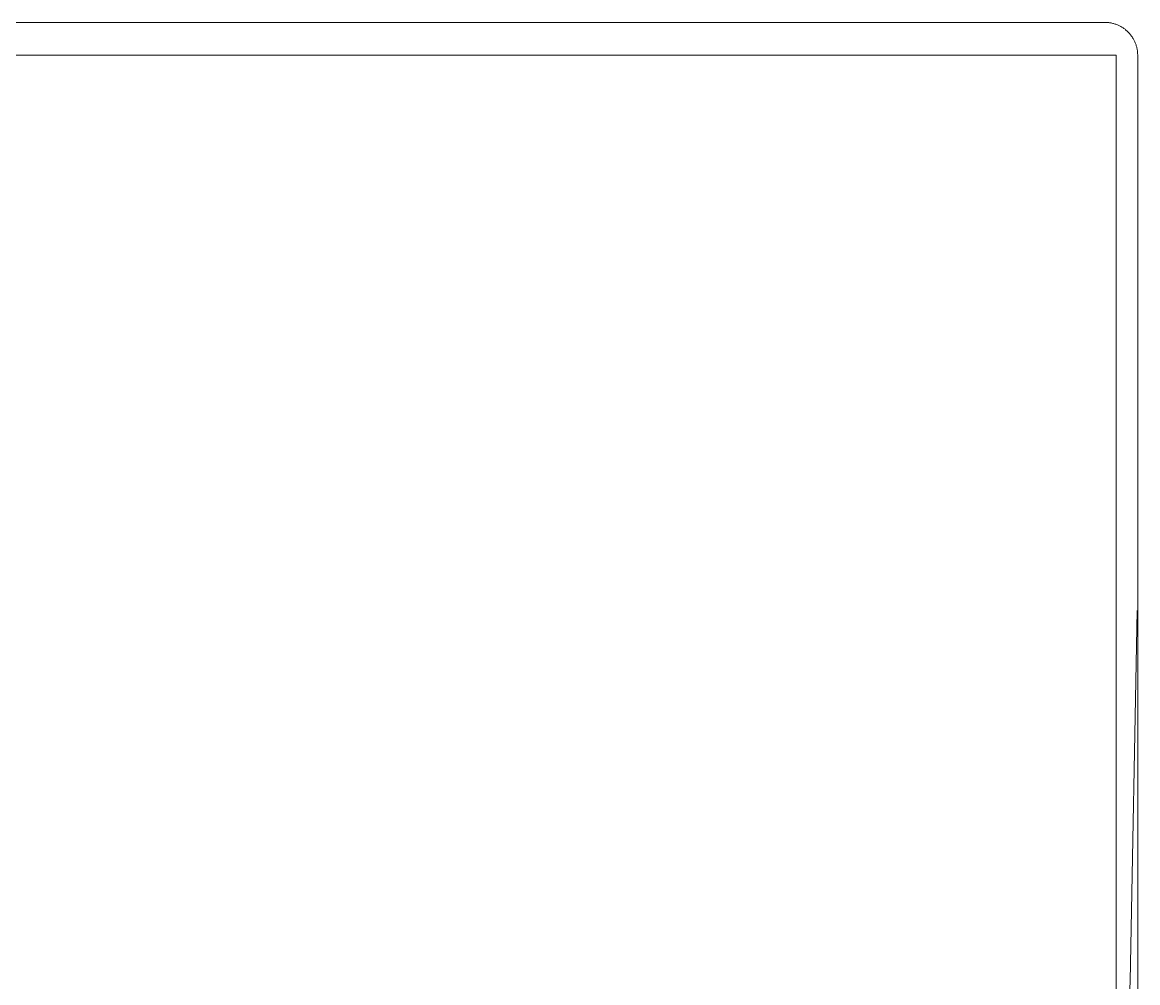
# Model space of a CAD drawing. Header units: millimetres. Extents: x -159872 to 386485, y -250577 to 158966.
# Drawn here: x 158003.22 to 158050.63, y 15036.31 to 15077.12 of the extents above; entities that cross this region are included whole.
import ezdxf

# ---------------------------------------------------------------- set-up
doc = ezdxf.new("R2010")
doc.units = ezdxf.units.MM
doc.layers.get('0').update_dxf_attribs({"lineweight": 25})
doc.layers.add('LDS-equipment-kitchen equipment', color=3, linetype='Continuous', lineweight=13)

# ---------------------------------------------------------------- blocks, each defined once
blk = doc.blocks.new('A$C73be1ed8')
at = {"transparency": 33554687}
for points in [[(677.1, 659.088, 0), (677.1, 0.912, 0)], [(678.5, 1.4, 0), (678.5, 658.6, 0)], [(677.1, 0.912, 0), (629.9, 0.912, 0)], [(629.9, 0, 0), (677.1, 0, 0)]]:
    blk.add_polyline3d(points, dxfattribs=at)
for points in [[(653.5, 0.016, 0), (637.751, 0.314, 0), (622.013, 0.997, 0), (606.297, 2.065, 0), (590.611, 3.515, 0), (574.966, 5.348, 0), (559.37, 7.562, 0), (543.833, 10.157, 0), (528.364, 13.13, 0), (512.971, 16.48, 0), (497.666, 20.205, 0), (482.456, 24.302, 0), (467.35, 28.77, 0), (452.358, 33.605, 0), (437.488, 38.804, 0), (422.75, 44.365, 0), (408.152, 50.284, 0), (393.703, 56.558, 0), (379.412, 63.183, 0), (365.286, 70.154, 0), (351.335, 77.469, 0), (337.566, 85.122, 0), (323.989, 93.109, 0)], [(678.5, 1.4, 0), (678.5, 1.366, 0), (678.498, 1.331, 0), (678.496, 1.297, 0), (678.493, 1.263, 0), (678.489, 1.229, 0), (678.485, 1.195, 0), (678.479, 1.161, 0), (678.473, 1.127, 0), (678.466, 1.093, 0), (678.458, 1.06, 0), (678.449, 1.027, 0), (678.44, 0.994, 0), (678.429, 0.961, 0), (678.418, 0.928, 0), (678.406, 0.896, 0), (678.393, 0.864, 0), (678.38, 0.833, 0), (678.366, 0.801, 0), (678.351, 0.771, 0), (678.335, 0.74, 0), (678.318, 0.71, 0), (678.301, 0.68, 0), (678.283, 0.651, 0), (678.264, 0.622, 0), (678.245, 0.594, 0), (678.224, 0.566, 0), (678.204, 0.539, 0), (678.182, 0.512, 0), (678.16, 0.486, 0), (678.137, 0.46, 0), (678.114, 0.435, 0), (678.09, 0.41, 0), (678.065, 0.386, 0), (678.04, 0.363, 0), (678.014, 0.34, 0), (677.988, 0.318, 0), (677.961, 0.296, 0), (677.934, 0.276, 0), (677.906, 0.255, 0), (677.878, 0.236, 0), (677.849, 0.217, 0), (677.82, 0.199, 0), (677.79, 0.182, 0), (677.76, 0.165, 0), (677.729, 0.149, 0), (677.699, 0.134, 0), (677.667, 0.12, 0), (677.636, 0.107, 0), (677.604, 0.094, 0), (677.572, 0.082, 0), (677.539, 0.071, 0), (677.506, 0.06, 0), (677.473, 0.051, 0), (677.44, 0.042, 0), (677.407, 0.034, 0), (677.373, 0.027, 0), (677.339, 0.021, 0), (677.305, 0.015, 0), (677.271, 0.011, 0), (677.237, 0.007, 0), (677.203, 0.004, 0), (677.169, 0.002, 0), (677.134, 0, 0), (677.1, 0, 0)]]:
    blk.add_polyline3d(points)
blk = doc.blocks.new('Group-410')
at = {"layer": 'LDS-equipment-kitchen equipment', "rotation": 89.99980100206012}
blk.add_blockref('A$C73be1ed8', (97377.118, 50856.138), dxfattribs=at)

msp = doc.modelspace()

# ---------------------------------------------------------------- block references
at = {"layer": 'LDS-equipment-kitchen equipment', "color": 7}
msp.add_blockref('Group-410', (60673.51323, -36457.51522), dxfattribs=at)

doc.saveas('drawing.dxf')
